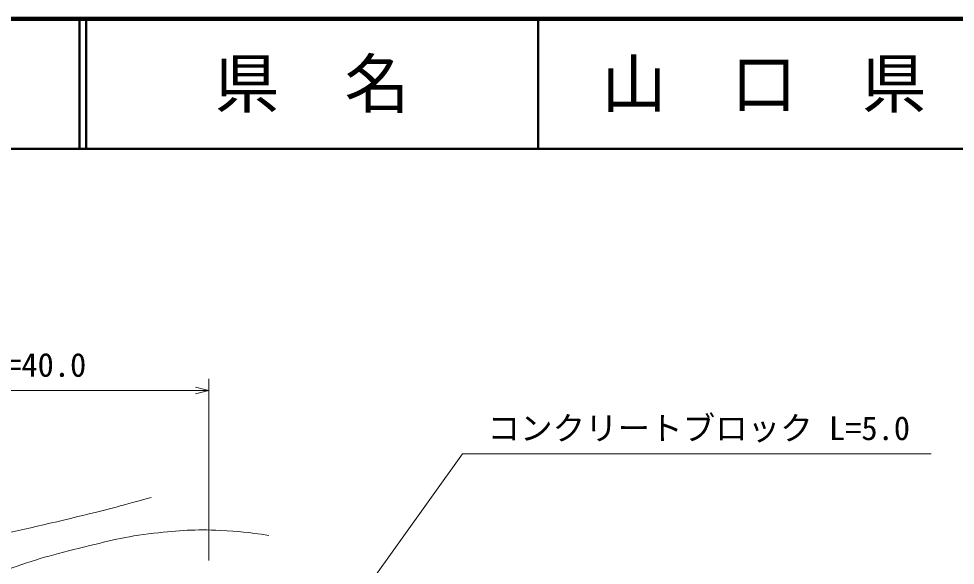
# Model space of a CAD drawing. Units: millimetres, scale not verified. Extents: x 40000 to 680000, y 20000 to 380000.
# Drawn here: x 293073 to 365081, y 337961 to 380000 of the extents above; entities that cross this region are included whole.
import ezdxf
from ezdxf.enums import TextEntityAlignment as Align

# ---------------------------------------------------------------- set-up
doc = ezdxf.new("R2010")
doc.units = ezdxf.units.MM
doc.header["$LTSCALE"] = 1000
for name, color, linetype, lineweight in [('M-BGD', 7, 'Continuous', 13), ('M-STR-HTXT', 7, 'Continuous', 13), ('M-TTL', 2, 'Continuous', 140), ('M-TTL-LINE', 7, 'Continuous', 50), ('M-TTL-TXT', 7, 'Continuous', 13)]:
    doc.layers.add(name, color=color, linetype=linetype, lineweight=lineweight)
doc.styles.add('ＭＳ ゴシック', font='')
doc.styles.get('ＭＳ ゴシック').set_extended_font_data('MS Gothic')

msp = doc.modelspace()

# ---------------------------------------------------------------- linework, layer by layer
at = {"layer": 'M-BGD'}
for points, knots in [([(225460, 338785), (229023, 337752), (230068, 337413), (233093, 336858), (235433, 336430), (236750, 336143), (239126, 336023), (244613, 335745), (247692, 336340), (253183, 336504), (259962, 336707), (263786, 336336), (270539, 336958), (275100, 337379), (277644, 337779), (282152, 338594), (288211, 339690), (291631, 340221), (297608, 341702), (299819, 342250), (300562, 342420), (303251, 343174)], [0, 0, 0, 0, 1, 1, 1, 2, 2, 2, 3, 3, 3, 4, 4, 4, 5, 5, 5, 6, 6, 6, 7, 7, 7, 7]), ([(215648, 338133), (218059, 338178), (218846, 338117), (220882, 337915), (224496, 337556), (226387, 336574), (229933, 335789), (233835, 334925), (236021, 334425), (239964, 333771), (244579, 333006), (247181, 332592), (251850, 332299), (257461, 331947), (260622, 332131), (266243, 332245), (270821, 332337), (273421, 332178), (277951, 332844), (280093, 333159), (281300, 333401), (283349, 334098), (286696, 335238), (288415, 336292), (291745, 337479), (294049, 338299), (295365, 338703), (297742, 339278), (299959, 339814), (301200, 340171), (303467, 340423), (305458, 340644), (306590, 340737), (308592, 340641), (310046, 340571), (310580, 340517), (312299, 340259)], [0, 0, 0, 0, 1, 1, 1, 2, 2, 2, 3, 3, 3, 4, 4, 4, 5, 5, 5, 6, 6, 6, 7, 7, 7, 8, 8, 8, 9, 9, 9, 10, 10, 10, 11, 11, 11, 12, 12, 12, 12])]:
    msp.add_open_spline(points, degree=3, knots=knots, dxfattribs=at)
at = {"layer": 'M-STR-HTXT'}
for p, q in [((307677, 338324), (307677, 352309)), ((267625, 351409), (307677, 351409)), ((307677, 351409), (306677, 351659)), ((307677, 351409), (306677, 351159)), ((303346, 313203), (327204, 346540)), ((327204, 346540), (363230, 346540))]:
    msp.add_line(p, q, dxfattribs=at)
at = {"layer": 'M-TTL'}
msp.add_line((680000, 380000), (40000, 380000), dxfattribs=at)
at = {"layer": 'M-TTL-LINE'}
for p, q in [((297750, 380000), (297750, 370000)), ((298250, 380000), (298250, 370000)), ((333000, 380000), (333000, 370000)), ((40000, 370000), (680000, 370000))]:
    msp.add_line(p, q, dxfattribs=at)

# ---------------------------------------------------------------- texts
at = {"layer": 'M-STR-HTXT', "style": 'ＭＳ ゴシック'}
for s, p in [('積ブロック L=40.0', (287651, 351909)), ('コンクリートブロック L=5.0', (345361, 347040))]:
    msp.add_text(s, height=1833, dxfattribs=at).set_placement(p, align=Align.BOTTOM_CENTER)
at = {"layer": 'M-TTL-TXT', "style": 'ＭＳ ゴシック'}
for s, p in [('県\u3000名', (315625, 375000)), ('山\u3000口\u3000県', (350375, 375000))]:
    msp.add_text(s, height=3666, dxfattribs=at).set_placement(p, align=Align.MIDDLE_CENTER)

doc.saveas('drawing.dxf')
